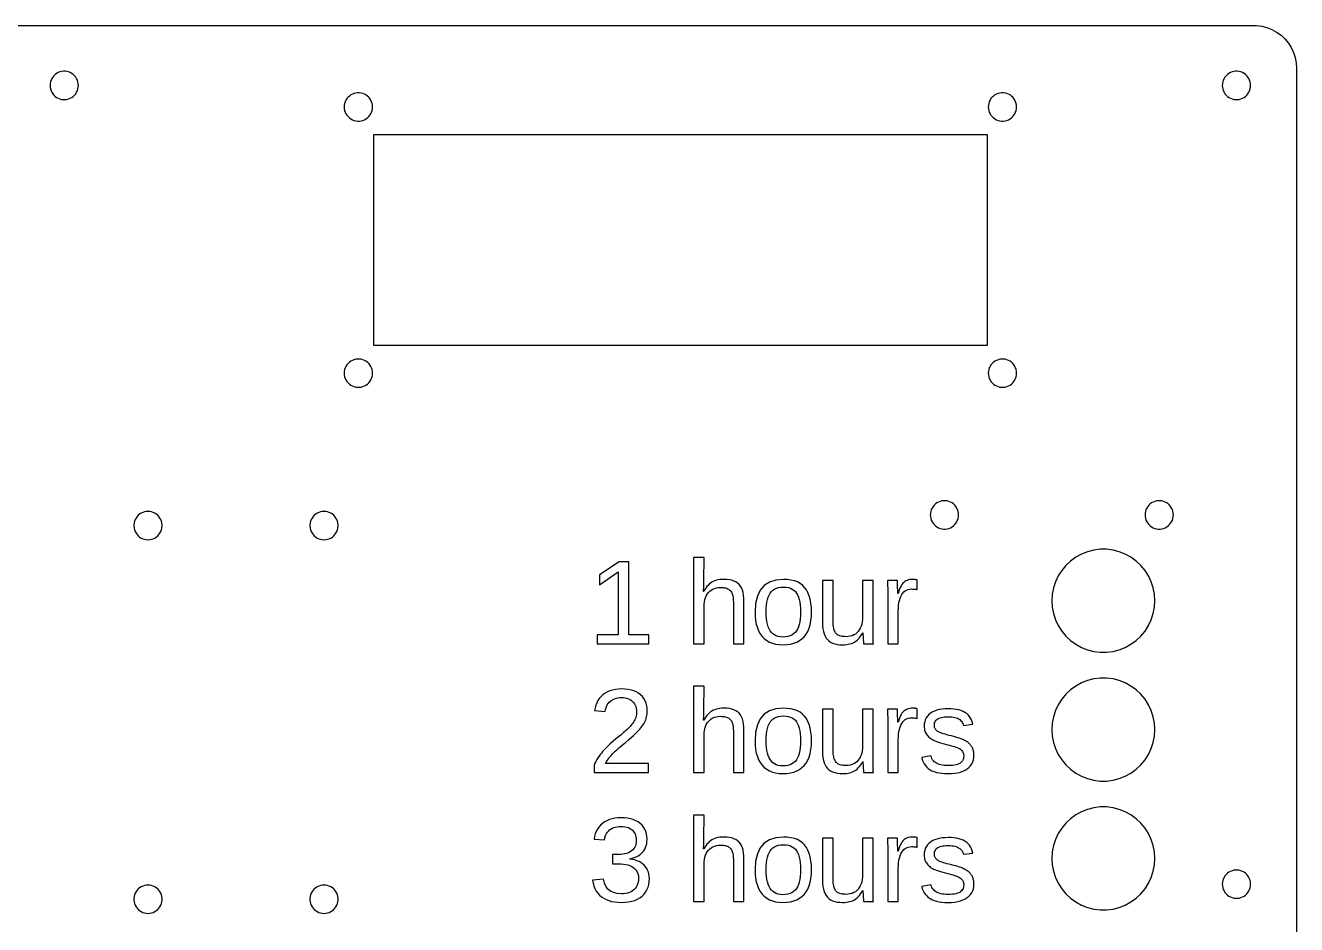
# Model space of a CAD drawing. Extents: x -144 to 144, y -100 to 100.
# Drawn here: x -4.5 to 143.5, y -4.7 to 100 of the extents above; entities that cross this region are included whole.
import ezdxf

# ---------------------------------------------------------------- set-up
doc = ezdxf.new("R2010")
doc.units = 0
doc.layers.get('0').update_dxf_attribs({"linetype": 'CONTINUOUS'})

msp = doc.modelspace()

# ---------------------------------------------------------------- linework, layer by layer
at = {"color": 7}
for points in [[(-138.814, 99.9901), (138.814, 99.9901), (139.437, 99.9114), (140.045, 99.7553), (140.629, 99.5241), (141.179, 99.2216), (141.687, 98.8526), (142.145, 98.4227), (142.545, 97.9389), (142.882, 97.4088), (143.149, 96.8406), (143.343, 96.2434), (143.461, 95.6267), (143.5, 95), (143.5, -95)], [(0.309174, 91.3792), (0.509872, 91.4308), (0.70253, 91.507), (0.884109, 91.6069), (1.05174, 91.7287), (1.20279, 91.8705), (1.33487, 92.0302), (1.44589, 92.2051), (1.53412, 92.3926), (1.59816, 92.5897), (1.63698, 92.7932), (1.64999, 93), (1.63698, 93.2068), (1.59816, 93.4103), (1.53412, 93.6074), (1.44589, 93.7949), (1.33487, 93.9698), (1.20279, 94.1295), (1.05174, 94.2713), (0.884109, 94.3931), (0.70253, 94.493), (0.509872, 94.5692), (0.309174, 94.6208), (0.103592, 94.6467), (-0.103592, 94.6467), (-0.309174, 94.6208), (-0.509872, 94.5692), (-0.70253, 94.493), (-0.884109, 94.3931), (-1.05174, 94.2713), (-1.20279, 94.1295), (-1.33487, 93.9698), (-1.44589, 93.7949), (-1.53412, 93.6074), (-1.59816, 93.4103), (-1.63698, 93.2068), (-1.64999, 93), (-1.63698, 92.7932), (-1.59816, 92.5897), (-1.53412, 92.3926), (-1.44589, 92.2051), (-1.33487, 92.0302), (-1.20279, 91.8705), (-1.05174, 91.7287), (-0.884109, 91.6069), (-0.70253, 91.507), (-0.509872, 91.4308), (-0.309174, 91.3792), (-0.103592, 91.3532), (0.103592, 91.3532), (0.309174, 91.3792)], [(136.809, 91.3792), (137.01, 91.4308), (137.203, 91.507), (137.384, 91.6069), (137.552, 91.7287), (137.703, 91.8705), (137.835, 92.0302), (137.946, 92.2051), (138.034, 92.3926), (138.098, 92.5897), (138.137, 92.7932), (138.15, 93), (138.137, 93.2068), (138.098, 93.4103), (138.034, 93.6074), (137.946, 93.7949), (137.835, 93.9698), (137.703, 94.1295), (137.552, 94.2713), (137.384, 94.3931), (137.203, 94.493), (137.01, 94.5692), (136.809, 94.6208), (136.604, 94.6467), (136.396, 94.6467), (136.191, 94.6208), (135.99, 94.5692), (135.797, 94.493), (135.616, 94.3931), (135.448, 94.2713), (135.297, 94.1295), (135.165, 93.9698), (135.054, 93.7949), (134.966, 93.6074), (134.902, 93.4103), (134.863, 93.2068), (134.85, 93), (134.863, 92.7932), (134.902, 92.5897), (134.966, 92.3926), (135.054, 92.2051), (135.165, 92.0302), (135.297, 91.8705), (135.448, 91.7287), (135.616, 91.6069), (135.797, 91.507), (135.99, 91.4308), (136.191, 91.3792), (136.396, 91.3532), (136.604, 91.3532), (136.809, 91.3792)], [(34.5592, 88.8792), (34.7599, 88.9308), (34.9525, 89.007), (35.1341, 89.1069), (35.3018, 89.2287), (35.4528, 89.3705), (35.5849, 89.5302), (35.6959, 89.7051), (35.7841, 89.8926), (35.8482, 90.0897), (35.887, 90.2932), (35.9, 90.5), (35.887, 90.7068), (35.8482, 90.9103), (35.7841, 91.1074), (35.6959, 91.2949), (35.5849, 91.4698), (35.4528, 91.6295), (35.3018, 91.7713), (35.1341, 91.8931), (34.9525, 91.993), (34.7599, 92.0692), (34.5592, 92.1208), (34.3536, 92.1467), (34.1464, 92.1467), (33.9408, 92.1208), (33.7401, 92.0692), (33.5475, 91.993), (33.3659, 91.8931), (33.1983, 91.7713), (33.0472, 91.6295), (32.9151, 91.4698), (32.8041, 91.2949), (32.7159, 91.1074), (32.6518, 90.9103), (32.613, 90.7068), (32.6, 90.5), (32.613, 90.2932), (32.6518, 90.0897), (32.7159, 89.8926), (32.8041, 89.7051), (32.9151, 89.5302), (33.0472, 89.3705), (33.1983, 89.2287), (33.3659, 89.1069), (33.5475, 89.007), (33.7401, 88.9308), (33.9408, 88.8792), (34.1464, 88.8532), (34.3536, 88.8532), (34.5592, 88.8792)], [(109.559, 88.8792), (109.76, 88.9308), (109.953, 89.007), (110.134, 89.1069), (110.302, 89.2287), (110.453, 89.3705), (110.585, 89.5302), (110.696, 89.7051), (110.784, 89.8926), (110.848, 90.0897), (110.887, 90.2932), (110.9, 90.5), (110.887, 90.7068), (110.848, 90.9103), (110.784, 91.1074), (110.696, 91.2949), (110.585, 91.4698), (110.453, 91.6295), (110.302, 91.7713), (110.134, 91.8931), (109.953, 91.993), (109.76, 92.0692), (109.559, 92.1208), (109.354, 92.1467), (109.146, 92.1467), (108.941, 92.1208), (108.74, 92.0692), (108.547, 91.993), (108.366, 91.8931), (108.198, 91.7713), (108.047, 91.6295), (107.915, 91.4698), (107.804, 91.2949), (107.716, 91.1074), (107.652, 90.9103), (107.613, 90.7068), (107.6, 90.5), (107.613, 90.2932), (107.652, 90.0897), (107.716, 89.8926), (107.804, 89.7051), (107.915, 89.5302), (108.047, 89.3705), (108.198, 89.2287), (108.366, 89.1069), (108.547, 89.007), (108.74, 88.9308), (108.941, 88.8792), (109.146, 88.8532), (109.354, 88.8532), (109.559, 88.8792)], [(107.5, 87.25), (36, 87.25), (36, 62.75), (107.5, 62.75), (107.5, 87.25)], [(34.5592, 57.8792), (34.7599, 57.9308), (34.9525, 58.007), (35.1341, 58.1069), (35.3018, 58.2287), (35.4528, 58.3705), (35.5849, 58.5302), (35.6959, 58.7051), (35.7841, 58.8926), (35.8482, 59.0897), (35.887, 59.2932), (35.9, 59.5), (35.887, 59.7068), (35.8482, 59.9103), (35.7841, 60.1074), (35.6959, 60.2949), (35.5849, 60.4698), (35.4528, 60.6295), (35.3018, 60.7713), (35.1341, 60.8931), (34.9525, 60.993), (34.7599, 61.0692), (34.5592, 61.1208), (34.3536, 61.1468), (34.1464, 61.1468), (33.9408, 61.1208), (33.7401, 61.0692), (33.5475, 60.993), (33.3659, 60.8931), (33.1983, 60.7713), (33.0472, 60.6295), (32.9151, 60.4698), (32.8041, 60.2949), (32.7159, 60.1074), (32.6518, 59.9103), (32.613, 59.7068), (32.6, 59.5), (32.613, 59.2932), (32.6518, 59.0897), (32.7159, 58.8926), (32.8041, 58.7051), (32.9151, 58.5302), (33.0472, 58.3705), (33.1983, 58.2287), (33.3659, 58.1069), (33.5475, 58.007), (33.7401, 57.9308), (33.9408, 57.8792), (34.1464, 57.8533), (34.3536, 57.8533), (34.5592, 57.8792)], [(109.559, 57.8792), (109.76, 57.9308), (109.953, 58.007), (110.134, 58.1069), (110.302, 58.2287), (110.453, 58.3705), (110.585, 58.5302), (110.696, 58.7051), (110.784, 58.8926), (110.848, 59.0897), (110.887, 59.2932), (110.9, 59.5), (110.887, 59.7068), (110.848, 59.9103), (110.784, 60.1074), (110.696, 60.2949), (110.585, 60.4698), (110.453, 60.6295), (110.302, 60.7713), (110.134, 60.8931), (109.953, 60.993), (109.76, 61.0692), (109.559, 61.1208), (109.354, 61.1468), (109.146, 61.1468), (108.941, 61.1208), (108.74, 61.0692), (108.547, 60.993), (108.366, 60.8931), (108.198, 60.7713), (108.047, 60.6295), (107.915, 60.4698), (107.804, 60.2949), (107.716, 60.1074), (107.652, 59.9103), (107.613, 59.7068), (107.6, 59.5), (107.613, 59.2932), (107.652, 59.0897), (107.716, 58.8926), (107.804, 58.7051), (107.915, 58.5302), (108.047, 58.3705), (108.198, 58.2287), (108.366, 58.1069), (108.547, 58.007), (108.74, 57.9308), (108.941, 57.8792), (109.146, 57.8533), (109.354, 57.8533), (109.559, 57.8792)], [(102.809, 41.3792), (103.01, 41.4308), (103.203, 41.507), (103.384, 41.6069), (103.552, 41.7287), (103.703, 41.8705), (103.835, 42.0302), (103.946, 42.2051), (104.034, 42.3926), (104.098, 42.5897), (104.137, 42.7932), (104.15, 43), (104.137, 43.2068), (104.098, 43.4103), (104.034, 43.6074), (103.946, 43.7949), (103.835, 43.9698), (103.703, 44.1295), (103.552, 44.2713), (103.384, 44.3931), (103.203, 44.493), (103.01, 44.5692), (102.809, 44.6208), (102.604, 44.6467), (102.396, 44.6467), (102.191, 44.6208), (101.99, 44.5692), (101.797, 44.493), (101.616, 44.3931), (101.448, 44.2713), (101.297, 44.1295), (101.165, 43.9698), (101.054, 43.7949), (100.966, 43.6074), (100.902, 43.4103), (100.863, 43.2068), (100.85, 43), (100.863, 42.7932), (100.902, 42.5897), (100.966, 42.3926), (101.054, 42.2051), (101.165, 42.0302), (101.297, 41.8705), (101.448, 41.7287), (101.616, 41.6069), (101.797, 41.507), (101.99, 41.4308), (102.191, 41.3792), (102.396, 41.3532), (102.604, 41.3532), (102.809, 41.3792)], [(127.809, 41.3792), (128.01, 41.4308), (128.203, 41.507), (128.384, 41.6069), (128.552, 41.7287), (128.703, 41.8705), (128.835, 42.0302), (128.946, 42.2051), (129.034, 42.3926), (129.098, 42.5897), (129.137, 42.7932), (129.15, 43), (129.137, 43.2068), (129.098, 43.4103), (129.034, 43.6074), (128.946, 43.7949), (128.835, 43.9698), (128.703, 44.1295), (128.552, 44.2713), (128.384, 44.3931), (128.203, 44.493), (128.01, 44.5692), (127.809, 44.6208), (127.604, 44.6467), (127.396, 44.6467), (127.191, 44.6208), (126.99, 44.5692), (126.797, 44.493), (126.616, 44.3931), (126.448, 44.2713), (126.297, 44.1295), (126.165, 43.9698), (126.054, 43.7949), (125.966, 43.6074), (125.902, 43.4103), (125.863, 43.2068), (125.85, 43), (125.863, 42.7932), (125.902, 42.5897), (125.966, 42.3926), (126.054, 42.2051), (126.165, 42.0302), (126.297, 41.8705), (126.448, 41.7287), (126.616, 41.6069), (126.797, 41.507), (126.99, 41.4308), (127.191, 41.3792), (127.396, 41.3532), (127.604, 41.3532), (127.809, 41.3792)], [(9.9568, 40.113), (10.1603, 40.1518), (10.3574, 40.2159), (10.5449, 40.3041), (10.7198, 40.4151), (10.8795, 40.5472), (11.0213, 40.6982), (11.1431, 40.8659), (11.243, 41.0475), (11.3192, 41.2401), (11.3708, 41.4408), (11.3968, 41.6464), (11.3968, 41.8536), (11.3708, 42.0592), (11.3192, 42.2599), (11.243, 42.4525), (11.1431, 42.6341), (11.0213, 42.8017), (10.8795, 42.9528), (10.7198, 43.0849), (10.5449, 43.1959), (10.3574, 43.2841), (10.1603, 43.3482), (9.9568, 43.387), (9.75, 43.4), (9.54321, 43.387), (9.33968, 43.3482), (9.14261, 43.2841), (8.95511, 43.1959), (8.78017, 43.0849), (8.6205, 42.9528), (8.47867, 42.8017), (8.35687, 42.6341), (8.25705, 42.4525), (8.18077, 42.2599), (8.12923, 42.0592), (8.10326, 41.8536), (8.10326, 41.6464), (8.12923, 41.4408), (8.18077, 41.2401), (8.25705, 41.0475), (8.35687, 40.8659), (8.47867, 40.6982), (8.6205, 40.5472), (8.78017, 40.4151), (8.95511, 40.3041), (9.14261, 40.2159), (9.33968, 40.1518), (9.54321, 40.113), (9.75, 40.1), (9.9568, 40.113)], [(30.4568, 40.113), (30.6603, 40.1518), (30.8574, 40.2159), (31.0449, 40.3041), (31.2198, 40.4151), (31.3795, 40.5472), (31.5213, 40.6982), (31.6431, 40.8659), (31.743, 41.0475), (31.8192, 41.2401), (31.8708, 41.4408), (31.8967, 41.6464), (31.8967, 41.8536), (31.8708, 42.0592), (31.8192, 42.2599), (31.743, 42.4525), (31.6431, 42.6341), (31.5213, 42.8017), (31.3795, 42.9528), (31.2198, 43.0849), (31.0449, 43.1959), (30.8574, 43.2841), (30.6603, 43.3482), (30.4568, 43.387), (30.25, 43.4), (30.0432, 43.387), (29.8397, 43.3482), (29.6426, 43.2841), (29.4551, 43.1959), (29.2802, 43.0849), (29.1205, 42.9528), (28.9787, 42.8017), (28.8569, 42.6341), (28.757, 42.4525), (28.6808, 42.2599), (28.6292, 42.0592), (28.6032, 41.8536), (28.6032, 41.6464), (28.6292, 41.4408), (28.6808, 41.2401), (28.757, 41.0475), (28.8569, 40.8659), (28.9787, 40.6982), (29.1205, 40.5472), (29.2802, 40.4151), (29.4551, 40.3041), (29.6426, 40.2159), (29.8397, 40.1518), (30.0432, 40.113), (30.25, 40.1), (30.4568, 40.113)], [(122.124, 27.1063), (122.854, 27.2937), (123.555, 27.571), (124.215, 27.934), (124.825, 28.3769), (125.374, 28.8927), (125.854, 29.4733), (126.258, 30.1095), (126.579, 30.7913), (126.811, 31.5079), (126.953, 32.248), (127, 33), (126.953, 33.752), (126.811, 34.4921), (126.579, 35.2087), (126.258, 35.8905), (125.854, 36.5267), (125.374, 37.1073), (124.825, 37.6231), (124.215, 38.066), (123.555, 38.429), (122.854, 38.7063), (122.124, 38.8937), (121.377, 38.9882), (120.623, 38.9882), (119.876, 38.8937), (119.146, 38.7063), (118.445, 38.429), (117.785, 38.066), (117.175, 37.6231), (116.626, 37.1073), (116.146, 36.5267), (115.742, 35.8905), (115.421, 35.2087), (115.189, 34.4921), (115.047, 33.752), (115, 33), (115.047, 32.248), (115.189, 31.5079), (115.421, 30.7913), (115.742, 30.1095), (116.146, 29.4733), (116.626, 28.8927), (117.175, 28.3769), (117.785, 27.934), (118.445, 27.571), (119.146, 27.2937), (119.876, 27.1063), (120.623, 27.0118), (121.377, 27.0118), (122.124, 27.1063)], [(68.055, 29.038), (65.729, 29.038), (65.729, 37.536), (64.603, 37.536), (62.345, 36.001), (62.345, 34.848), (64.501, 36.369), (64.501, 29.038), (62.067, 29.038), (62.067, 28), (68.055, 28), (68.055, 29.038)], [(74.4975, 32.336), (74.5081, 32.617), (74.54, 32.881), (74.5932, 33.1281), (74.6676, 33.3582), (74.7633, 33.5714), (74.8803, 33.7677), (75.0185, 33.947), (75.1744, 34.1057), (75.3444, 34.2399), (75.5285, 34.3497), (75.7266, 34.4352), (75.9388, 34.4962), (76.1651, 34.5328), (76.4055, 34.545), (76.5658, 34.5414), (76.7158, 34.5305), (76.8555, 34.5125), (76.9849, 34.4872), (77.1041, 34.4547), (77.213, 34.4149), (77.3115, 34.368), (77.4012, 34.3136), (77.4834, 34.2509), (77.558, 34.18), (77.6252, 34.1009), (77.6848, 34.0135), (77.7369, 33.9179), (77.7815, 33.814), (77.8195, 33.6982), (77.8516, 33.5661), (77.8778, 33.4177), (77.8983, 33.2532), (77.9128, 33.0724), (77.9216, 32.8753), (77.9245, 32.662), (77.9245, 28), (79.1515, 28), (79.1515, 32.899), (79.1399, 33.2825), (79.1051, 33.6332), (79.0472, 33.951), (78.966, 34.2358), (78.8617, 34.4878), (78.7342, 34.7068), (78.5835, 34.893), (78.4084, 35.0508), (78.2075, 35.1844), (77.9809, 35.2937), (77.7287, 35.3787), (77.4507, 35.4394), (77.1469, 35.4758), (76.8175, 35.488), (76.5807, 35.4811), (76.3559, 35.4605), (76.1431, 35.4261), (75.9424, 35.3779), (75.7537, 35.3161), (75.5771, 35.2404), (75.4125, 35.151), (75.2575, 35.0471), (75.1089, 34.9276), (74.9669, 34.7925), (74.8313, 34.6416), (74.7022, 34.4751), (74.5796, 34.2929), (74.4635, 34.095), (74.4425, 34.095), (74.4735, 34.6), (74.4897, 34.9705), (74.497, 35.331), (74.4975, 38.048), (73.2765, 38.048), (73.2765, 28), (74.4975, 28), (74.4975, 32.336)], [(84.1421, 27.8913), (84.5574, 27.949), (84.9413, 28.0452), (85.2939, 28.1799), (85.6151, 28.3531), (85.905, 28.5648), (86.1635, 28.815), (86.389, 29.1048), (86.5798, 29.4348), (86.7359, 29.8049), (86.8574, 30.2151), (86.9441, 30.6656), (86.9961, 31.1562), (87.0135, 31.687), (86.9972, 32.2227), (86.9485, 32.7167), (86.8673, 33.169), (86.7536, 33.5796), (86.6074, 33.9484), (86.4287, 34.2756), (86.2175, 34.561), (85.9722, 34.8069), (85.6905, 35.015), (85.3724, 35.1853), (85.018, 35.3177), (84.6272, 35.4123), (84.2, 35.4691), (83.7365, 35.488), (82.8618, 35.4104), (82.1216, 35.1777), (81.5161, 34.7899), (81.0451, 34.2469), (80.7086, 33.5487), (80.5068, 32.6954), (80.4395, 31.687), (80.4563, 31.1754), (80.5066, 30.6993), (80.5905, 30.2589), (80.7079, 29.854), (80.8589, 29.4847), (81.0434, 29.1511), (81.2615, 28.853), (81.5127, 28.5927), (81.7961, 28.3725), (82.1116, 28.1923), (82.4594, 28.0522), (82.8392, 27.9521), (83.2513, 27.892), (83.6955, 27.872), (84.1421, 27.8913)], [(83.4035, 28.7889), (83.1467, 28.8336), (82.912, 28.9081), (82.6995, 29.0124), (82.509, 29.1464), (82.3407, 29.3103), (82.1945, 29.504), (82.069, 29.7273), (81.9628, 29.9801), (81.8759, 30.2625), (81.8084, 30.5744), (81.7601, 30.9157), (81.7311, 31.2866), (81.7215, 31.687), (81.7313, 32.0977), (81.7607, 32.4761), (81.8096, 32.8221), (81.8782, 33.1358), (81.9664, 33.4172), (82.0741, 33.6663), (82.2015, 33.883), (82.3508, 34.0695), (82.5244, 34.2273), (82.7224, 34.3564), (82.9447, 34.4569), (83.1913, 34.5286), (83.4622, 34.5716), (83.7575, 34.586), (84.0503, 34.5719), (84.318, 34.5298), (84.5604, 34.4594), (84.7777, 34.361), (84.9698, 34.2345), (85.1367, 34.0798), (85.2785, 33.897), (85.3987, 33.6832), (85.5004, 33.4354), (85.5836, 33.1536), (85.6483, 32.8379), (85.6945, 32.4882), (85.7222, 32.1046), (85.7315, 31.687), (85.7218, 31.2744), (85.6929, 30.8942), (85.6446, 30.5464), (85.577, 30.2312), (85.4902, 29.9483), (85.384, 29.6979), (85.2585, 29.48), (85.1105, 29.2927), (84.9368, 29.1342), (84.7373, 29.0045), (84.5122, 28.9037), (84.2613, 28.8316), (83.9848, 28.7884), (83.6825, 28.774), (83.4035, 28.7889)], [(90.8651, 27.8784), (91.0839, 27.8977), (91.2917, 27.9299), (91.4885, 27.9749), (91.6744, 28.0327), (91.8494, 28.1034), (92.0135, 28.187), (92.1693, 28.2863), (92.3197, 28.4038), (92.4647, 28.5394), (92.6043, 28.6931), (92.7384, 28.8649), (92.8672, 29.0549), (92.9904, 29.263), (93.0105, 29.263), (93.0585, 28.0504), (93.0645, 28), (94.2175, 28), (94.2066, 28.1021), (94.1974, 28.245), (94.1898, 28.4286), (94.184, 28.6531), (94.1798, 28.9183), (94.1765, 29.571), (94.1765, 35.36), (92.9555, 35.36), (92.9555, 31.099), (92.945, 30.8017), (92.9137, 30.5236), (92.8616, 30.2646), (92.7886, 30.0247), (92.6947, 29.804), (92.58, 29.6024), (92.4445, 29.42), (92.2908, 29.2595), (92.1218, 29.1237), (91.9376, 29.0125), (91.738, 28.9261), (91.5231, 28.8644), (91.2929, 28.8273), (91.0475, 28.815), (90.8803, 28.8186), (90.725, 28.8294), (90.5816, 28.8473), (90.4502, 28.8725), (90.3307, 28.9048), (90.2231, 28.9443), (90.1275, 28.991), (90.0415, 29.0461), (89.9625, 29.1104), (89.8904, 29.1839), (89.8253, 29.2664), (89.767, 29.3581), (89.7158, 29.459), (89.6714, 29.569), (89.6335, 29.6902), (89.6014, 29.8248), (89.5751, 29.9728), (89.5547, 30.134), (89.5401, 30.3087), (89.5314, 30.4967), (89.5285, 30.698), (89.5285, 35.36), (88.3015, 35.36), (88.3015, 30.461), (88.3129, 30.081), (88.3472, 29.733), (88.4045, 29.417), (88.4846, 29.133), (88.5877, 28.881), (88.7136, 28.661), (88.8625, 28.473), (89.0363, 28.3135), (89.2366, 28.1786), (89.4634, 28.0682), (89.7167, 27.9824), (89.9964, 27.9211), (90.3027, 27.8843), (90.6355, 27.872), (90.8651, 27.8784)], [(97.1204, 31.834), (97.1285, 32.1718), (97.1529, 32.4866), (97.1935, 32.7781), (97.2504, 33.0466), (97.3235, 33.2919), (97.4128, 33.514), (97.5184, 33.713), (97.6394, 33.887), (97.775, 34.0343), (97.9251, 34.1548), (98.0898, 34.2485), (98.2691, 34.3154), (98.463, 34.3556), (98.6714, 34.369), (98.7836, 34.3676), (98.8891, 34.3634), (98.9881, 34.3565), (99.0806, 34.3468), (99.1664, 34.3343), (99.2457, 34.319), (99.3184, 34.301), (99.3184, 35.42), (99.2472, 35.438), (99.1762, 35.4533), (99.1056, 35.4658), (99.0353, 35.4755), (98.9654, 35.4824), (98.8957, 35.4866), (98.8264, 35.488), (98.6362, 35.4809), (98.4586, 35.4597), (98.2936, 35.4244), (98.1414, 35.375), (98.0017, 35.3115), (97.8748, 35.2338), (97.7604, 35.142), (97.6542, 35.031), (97.5516, 34.8956), (97.4526, 34.7359), (97.3572, 34.552), (97.2653, 34.3436), (97.1771, 34.111), (97.0924, 33.854), (97.0654, 33.854), (97.061, 34.0798), (97.0379, 34.7252), (97.0114, 35.36), (95.8584, 35.36), (95.8785, 34.8368), (95.8919, 34.3404), (95.8986, 33.8708), (95.8994, 28), (97.1204, 28), (97.1204, 31.834)], [(122.124, 12.1063), (122.854, 12.2937), (123.555, 12.571), (124.215, 12.934), (124.825, 13.3769), (125.374, 13.8927), (125.854, 14.4733), (126.258, 15.1095), (126.579, 15.7913), (126.811, 16.5079), (126.953, 17.248), (127, 18), (126.953, 18.752), (126.811, 19.4921), (126.579, 20.2088), (126.258, 20.8905), (125.854, 21.5267), (125.374, 22.1073), (124.825, 22.6231), (124.215, 23.066), (123.555, 23.429), (122.854, 23.7063), (122.124, 23.8937), (121.377, 23.9882), (120.623, 23.9882), (119.876, 23.8937), (119.146, 23.7063), (118.445, 23.429), (117.785, 23.066), (117.175, 22.6231), (116.626, 22.1073), (116.146, 21.5267), (115.742, 20.8905), (115.421, 20.2088), (115.189, 19.4921), (115.047, 18.752), (115, 18), (115.047, 17.248), (115.189, 16.5079), (115.421, 15.7913), (115.742, 15.1095), (116.146, 14.4733), (116.626, 13.8927), (117.175, 13.3769), (117.785, 12.934), (118.445, 12.571), (119.146, 12.2937), (119.876, 12.1063), (120.623, 12.0118), (121.377, 12.0118), (122.124, 12.1063)], [(68.044, 14.038), (63.043, 14.038), (63.1065, 14.1748), (63.1806, 14.3131), (63.2652, 14.453), (63.3604, 14.5944), (63.466, 14.7374), (63.5823, 14.8819), (63.709, 15.028), (63.8478, 15.1774), (63.9997, 15.332), (64.1646, 15.4917), (64.3426, 15.6566), (64.5337, 15.8266), (64.7378, 16.0017), (64.955, 16.182), (65.3425, 16.4999), (65.6926, 16.7932), (66.0051, 17.0617), (66.2801, 17.3056), (66.5175, 17.5247), (66.7175, 17.7192), (66.88, 17.889), (67.0189, 18.0467), (67.1477, 18.2043), (67.2663, 18.362), (67.3747, 18.5195), (67.4729, 18.677), (67.5611, 18.8345), (67.639, 18.992), (67.7066, 19.1496), (67.7639, 19.3074), (67.8107, 19.4656), (67.8472, 19.624), (67.8732, 19.7827), (67.8888, 19.9417), (67.894, 20.101), (67.8781, 20.449), (67.8304, 20.7735), (67.7509, 21.0745), (67.6396, 21.3521), (67.4965, 21.6062), (67.3217, 21.8368), (67.115, 22.044), (66.879, 22.2255), (66.6157, 22.379), (66.3251, 22.5046), (66.0071, 22.6024), (65.6617, 22.6721), (65.289, 22.714), (64.889, 22.728), (64.5219, 22.7142), (64.1744, 22.6726), (63.8464, 22.6035), (63.538, 22.5066), (63.2491, 22.3821), (62.9798, 22.2299), (62.73, 22.05), (62.5046, 21.8467), (62.308, 21.6244), (62.14, 21.3829), (62.0007, 21.1223), (61.8901, 20.8427), (61.8082, 20.5439), (61.755, 20.226), (63.002, 20.111), (63.0359, 20.3228), (63.087, 20.5207), (63.1551, 20.7046), (63.2402, 20.8744), (63.3424, 21.0303), (63.4617, 21.1721), (63.598, 21.3), (63.7487, 21.4125), (63.9107, 21.5077), (64.0839, 21.5855), (64.2684, 21.6461), (64.464, 21.6894), (64.6709, 21.7153), (64.889, 21.724), (65.1171, 21.7151), (65.3304, 21.6883), (65.529, 21.6437), (65.7128, 21.5813), (65.882, 21.501), (66.0363, 21.4029), (66.176, 21.287), (66.2991, 21.1552), (66.4033, 21.0089), (66.4885, 20.8481), (66.5548, 20.6728), (66.6021, 20.483), (66.6305, 20.2787), (66.64, 20.06), (66.6345, 19.8953), (66.618, 19.7357), (66.5906, 19.581), (66.5522, 19.4313), (66.5027, 19.2865), (66.4424, 19.1468), (66.371, 19.012), (66.2907, 18.8808), (66.2036, 18.7513), (66.1097, 18.6233), (66.009, 18.4971), (65.9015, 18.3724), (65.7872, 18.2494), (65.666, 18.128), (65.5396, 18.0074), (65.4088, 17.8869), (65.2737, 17.7663), (65.1342, 17.6457), (64.9905, 17.5251), (64.8424, 17.4046), (64.5355, 17.162), (64.2249, 16.9092), (63.9124, 16.6449), (63.598, 16.369), (63.4416, 16.2258), (63.2873, 16.0778), (63.1351, 15.9251), (62.9849, 15.7677), (62.8369, 15.6055), (62.6909, 15.4386), (62.547, 15.267), (62.4073, 15.0892), (62.2738, 14.9037), (62.1465, 14.7106), (62.0255, 14.5099), (61.9108, 14.3016), (61.8023, 14.0856), (61.7, 13.862), (61.7, 13), (68.044, 13), (68.044, 14.038)], [(74.4975, 17.336), (74.5081, 17.617), (74.54, 17.881), (74.5932, 18.1281), (74.6676, 18.3582), (74.7633, 18.5714), (74.8803, 18.7677), (75.0185, 18.947), (75.1744, 19.1057), (75.3444, 19.2399), (75.5285, 19.3497), (75.7266, 19.4352), (75.9388, 19.4962), (76.1651, 19.5328), (76.4055, 19.545), (76.5658, 19.5414), (76.7158, 19.5305), (76.8555, 19.5125), (76.9849, 19.4872), (77.1041, 19.4547), (77.213, 19.4149), (77.3115, 19.368), (77.4012, 19.3136), (77.4834, 19.2509), (77.558, 19.18), (77.6252, 19.1009), (77.6848, 19.0135), (77.7369, 18.9179), (77.7815, 18.814), (77.8195, 18.6982), (77.8516, 18.5661), (77.8778, 18.4177), (77.8983, 18.2532), (77.9128, 18.0724), (77.9216, 17.8753), (77.9245, 17.662), (77.9245, 13), (79.1515, 13), (79.1515, 17.899), (79.1399, 18.2825), (79.1051, 18.6332), (79.0472, 18.951), (78.966, 19.2358), (78.8617, 19.4878), (78.7342, 19.7068), (78.5835, 19.893), (78.4084, 20.0508), (78.2075, 20.1844), (77.9809, 20.2937), (77.7287, 20.3787), (77.4507, 20.4394), (77.1469, 20.4758), (76.8175, 20.488), (76.5807, 20.4811), (76.3559, 20.4605), (76.1431, 20.4261), (75.9424, 20.3779), (75.7537, 20.3161), (75.5771, 20.2404), (75.4125, 20.151), (75.2575, 20.0471), (75.1089, 19.9276), (74.9669, 19.7925), (74.8313, 19.6416), (74.7022, 19.4751), (74.5796, 19.2929), (74.4635, 19.095), (74.4425, 19.095), (74.4735, 19.6), (74.4897, 19.9705), (74.497, 20.331), (74.4975, 23.048), (73.2765, 23.048), (73.2765, 13), (74.4975, 13), (74.4975, 17.336)], [(84.1421, 12.8913), (84.5574, 12.949), (84.9413, 13.0452), (85.2939, 13.1799), (85.6151, 13.3531), (85.905, 13.5648), (86.1635, 13.815), (86.389, 14.1048), (86.5798, 14.4348), (86.7359, 14.8049), (86.8574, 15.2151), (86.9441, 15.6656), (86.9961, 16.1562), (87.0135, 16.687), (86.9972, 17.2227), (86.9485, 17.7167), (86.8673, 18.169), (86.7536, 18.5796), (86.6074, 18.9484), (86.4287, 19.2756), (86.2175, 19.561), (85.9722, 19.8069), (85.6905, 20.015), (85.3724, 20.1853), (85.018, 20.3177), (84.6272, 20.4123), (84.2, 20.4691), (83.7365, 20.488), (82.8618, 20.4104), (82.1216, 20.1777), (81.5161, 19.7899), (81.0451, 19.2469), (80.7086, 18.5487), (80.5068, 17.6954), (80.4395, 16.687), (80.4563, 16.1754), (80.5066, 15.6993), (80.5905, 15.2589), (80.7079, 14.854), (80.8589, 14.4847), (81.0434, 14.1511), (81.2615, 13.853), (81.5127, 13.5927), (81.7961, 13.3725), (82.1116, 13.1923), (82.4594, 13.0522), (82.8392, 12.9521), (83.2513, 12.892), (83.6955, 12.872), (84.1421, 12.8913)], [(83.4035, 13.7889), (83.1467, 13.8336), (82.912, 13.9081), (82.6995, 14.0124), (82.509, 14.1464), (82.3407, 14.3103), (82.1945, 14.504), (82.069, 14.7273), (81.9628, 14.9801), (81.8759, 15.2625), (81.8084, 15.5744), (81.7601, 15.9157), (81.7311, 16.2866), (81.7215, 16.687), (81.7313, 17.0977), (81.7607, 17.4761), (81.8096, 17.8221), (81.8782, 18.1358), (81.9664, 18.4172), (82.0741, 18.6663), (82.2015, 18.883), (82.3508, 19.0695), (82.5244, 19.2273), (82.7224, 19.3564), (82.9447, 19.4569), (83.1913, 19.5286), (83.4622, 19.5716), (83.7575, 19.586), (84.0503, 19.5719), (84.318, 19.5298), (84.5604, 19.4594), (84.7777, 19.361), (84.9698, 19.2345), (85.1367, 19.0798), (85.2785, 18.897), (85.3987, 18.6832), (85.5004, 18.4354), (85.5836, 18.1536), (85.6483, 17.8379), (85.6945, 17.4882), (85.7222, 17.1046), (85.7315, 16.687), (85.7218, 16.2744), (85.6929, 15.8942), (85.6446, 15.5464), (85.577, 15.2312), (85.4902, 14.9483), (85.384, 14.6979), (85.2585, 14.48), (85.1105, 14.2927), (84.9368, 14.1342), (84.7373, 14.0045), (84.5122, 13.9037), (84.2613, 13.8316), (83.9848, 13.7884), (83.6825, 13.774), (83.4035, 13.7889)], [(90.8651, 12.8784), (91.0839, 12.8977), (91.2917, 12.9299), (91.4885, 12.9749), (91.6744, 13.0327), (91.8494, 13.1034), (92.0135, 13.187), (92.1693, 13.2863), (92.3197, 13.4038), (92.4647, 13.5394), (92.6043, 13.6931), (92.7384, 13.8649), (92.8672, 14.0549), (92.9904, 14.263), (93.0105, 14.263), (93.0585, 13.0504), (93.0645, 13), (94.2175, 13), (94.2066, 13.1021), (94.1974, 13.245), (94.1898, 13.4286), (94.184, 13.6531), (94.1798, 13.9183), (94.1765, 14.571), (94.1765, 20.36), (92.9555, 20.36), (92.9555, 16.099), (92.945, 15.8017), (92.9137, 15.5236), (92.8616, 15.2646), (92.7886, 15.0247), (92.6947, 14.804), (92.58, 14.6024), (92.4445, 14.42), (92.2908, 14.2595), (92.1218, 14.1237), (91.9376, 14.0125), (91.738, 13.9261), (91.5231, 13.8644), (91.2929, 13.8273), (91.0475, 13.815), (90.8803, 13.8186), (90.725, 13.8294), (90.5816, 13.8473), (90.4502, 13.8725), (90.3307, 13.9048), (90.2231, 13.9443), (90.1275, 13.991), (90.0415, 14.0461), (89.9625, 14.1104), (89.8904, 14.1839), (89.8253, 14.2664), (89.767, 14.3581), (89.7158, 14.459), (89.6714, 14.569), (89.6335, 14.6902), (89.6014, 14.8248), (89.5751, 14.9728), (89.5547, 15.134), (89.5401, 15.3087), (89.5314, 15.4967), (89.5285, 15.698), (89.5285, 20.36), (88.3015, 20.36), (88.3015, 15.461), (88.3129, 15.081), (88.3472, 14.733), (88.4045, 14.417), (88.4846, 14.133), (88.5877, 13.881), (88.7136, 13.661), (88.8625, 13.473), (89.0363, 13.3135), (89.2366, 13.1786), (89.4634, 13.0682), (89.7167, 12.9824), (89.9964, 12.9211), (90.3027, 12.8843), (90.6355, 12.872), (90.8651, 12.8784)], [(97.1204, 16.834), (97.1285, 17.1718), (97.1529, 17.4866), (97.1935, 17.7781), (97.2504, 18.0466), (97.3235, 18.2919), (97.4128, 18.514), (97.5184, 18.713), (97.6394, 18.887), (97.775, 19.0343), (97.9251, 19.1548), (98.0898, 19.2485), (98.2691, 19.3154), (98.463, 19.3556), (98.6714, 19.369), (98.7836, 19.3676), (98.8891, 19.3634), (98.9881, 19.3565), (99.0806, 19.3468), (99.1664, 19.3343), (99.2457, 19.319), (99.3184, 19.301), (99.3184, 20.42), (99.2472, 20.438), (99.1762, 20.4533), (99.1056, 20.4658), (99.0353, 20.4755), (98.9654, 20.4824), (98.8957, 20.4866), (98.8264, 20.488), (98.6362, 20.4809), (98.4586, 20.4597), (98.2936, 20.4244), (98.1414, 20.375), (98.0017, 20.3115), (97.8748, 20.2338), (97.7604, 20.142), (97.6542, 20.031), (97.5516, 19.8956), (97.4526, 19.7359), (97.3572, 19.552), (97.2653, 19.3436), (97.1771, 19.111), (97.0924, 18.854), (97.0654, 18.854), (97.061, 19.0798), (97.0379, 19.7252), (97.0114, 20.36), (95.8584, 20.36), (95.8785, 19.8368), (95.8919, 19.3404), (95.8986, 18.8708), (95.8994, 13), (97.1204, 13), (97.1204, 16.834)], [(103.33, 12.8834), (103.696, 12.9177), (104.037, 12.9749), (104.352, 13.0549), (104.641, 13.1577), (104.904, 13.2834), (105.142, 13.432), (105.351, 13.6016), (105.527, 13.7906), (105.672, 13.9989), (105.784, 14.2264), (105.865, 14.4733), (105.913, 14.7395), (105.929, 15.025), (105.926, 15.1428), (105.918, 15.2569), (105.904, 15.3672), (105.884, 15.4738), (105.859, 15.5766), (105.828, 15.6757), (105.792, 15.771), (105.751, 15.8629), (105.705, 15.9516), (105.655, 16.0371), (105.6, 16.1196), (105.54, 16.1989), (105.476, 16.275), (105.407, 16.348), (105.332, 16.4185), (105.25, 16.4872), (105.16, 16.554), (105.063, 16.619), (104.959, 16.6822), (104.847, 16.7435), (104.728, 16.803), (104.594, 16.8626), (104.438, 16.9237), (104.26, 16.9864), (104.059, 17.0505), (103.836, 17.1161), (103.591, 17.1833), (103.323, 17.252), (103.043, 17.3212), (102.793, 17.386), (102.571, 17.4464), (102.378, 17.5024), (102.214, 17.554), (102.079, 17.6012), (101.973, 17.644), (101.885, 17.6858), (101.802, 17.73), (101.727, 17.7767), (101.657, 17.8259), (101.595, 17.8775), (101.538, 17.9315), (101.488, 17.988), (101.445, 18.0482), (101.408, 18.1127), (101.378, 18.1816), (101.355, 18.2549), (101.338, 18.3326), (101.328, 18.4146), (101.325, 18.501), (101.333, 18.6398), (101.357, 18.7681), (101.398, 18.886), (101.454, 18.9934), (101.527, 19.0904), (101.616, 19.1769), (101.721, 19.253), (101.843, 19.319), (101.983, 19.375), (102.141, 19.4207), (102.317, 19.4563), (102.511, 19.4817), (102.722, 19.4969), (102.951, 19.502), (103.16, 19.4967), (103.356, 19.4807), (103.54, 19.4541), (103.711, 19.4168), (103.87, 19.3688), (104.016, 19.3102), (104.15, 19.241), (104.271, 19.1618), (104.378, 19.0732), (104.471, 18.9754), (104.549, 18.8683), (104.614, 18.7518), (104.665, 18.6261), (104.701, 18.491), (105.799, 18.627), (105.734, 18.8856), (105.647, 19.1232), (105.538, 19.3398), (105.408, 19.5354), (105.257, 19.7099), (105.084, 19.8635), (104.889, 19.996), (104.674, 20.1095), (104.438, 20.2056), (104.181, 20.2842), (103.905, 20.3454), (103.607, 20.3891), (103.289, 20.4153), (102.951, 20.424), (102.571, 20.4133), (102.218, 20.3813), (101.892, 20.3279), (101.593, 20.2532), (101.321, 20.1572), (101.075, 20.0397), (100.856, 19.901), (100.666, 19.7419), (100.504, 19.5633), (100.372, 19.3653), (100.27, 19.1478), (100.197, 18.911), (100.153, 18.6547), (100.138, 18.379), (100.143, 18.2281), (100.159, 18.0842), (100.184, 17.9472), (100.22, 17.817), (100.267, 17.6938), (100.323, 17.5774), (100.39, 17.468), (100.466, 17.3643), (100.55, 17.2651), (100.642, 17.1704), (100.742, 17.0802), (100.85, 16.9946), (100.966, 16.9135), (101.089, 16.837), (101.229, 16.7625), (101.394, 16.6876), (101.584, 16.6123), (101.799, 16.5366), (102.039, 16.4605), (102.303, 16.3839), (103.473, 16.077), (103.657, 16.0251), (103.825, 15.9692), (103.979, 15.9095), (104.117, 15.846), (104.24, 15.7785), (104.349, 15.7072), (104.442, 15.632), (104.522, 15.5515), (104.589, 15.4645), (104.644, 15.3708), (104.687, 15.2705), (104.718, 15.1636), (104.736, 15.0501), (104.742, 14.93), (104.733, 14.7746), (104.707, 14.6306), (104.662, 14.4982), (104.6, 14.3772), (104.521, 14.2676), (104.423, 14.1696), (104.308, 14.083), (104.174, 14.0082), (104.019, 13.9449), (103.844, 13.8931), (103.648, 13.8528), (103.432, 13.824), (103.195, 13.8067), (102.938, 13.801), (102.696, 13.8066), (102.47, 13.8234), (102.259, 13.8515), (102.064, 13.8908), (101.884, 13.9413), (101.72, 14.003), (101.572, 14.076), (101.438, 14.161), (101.318, 14.2589), (101.212, 14.3696), (101.119, 14.4931), (101.04, 14.6296), (100.975, 14.7789), (100.923, 14.941), (99.845, 14.731), (99.9199, 14.4679), (100.016, 14.2254), (100.134, 14.0036), (100.272, 13.8025), (100.432, 13.622), (100.614, 13.4622), (100.816, 13.323), (101.042, 13.2033), (101.294, 13.1021), (101.571, 13.0193), (101.874, 12.9548), (102.203, 12.9088), (102.558, 12.8812), (102.938, 12.872), (103.33, 12.8834)], [(122.124, -2.89372), (122.854, -2.70633), (123.555, -2.42896), (124.215, -2.06596), (124.825, -1.62308), (125.374, -1.10727), (125.854, -0.526703), (126.258, 0.109482), (126.579, 0.79126), (126.811, 1.50787), (126.953, 2.248), (127, 3), (126.953, 3.75201), (126.811, 4.49214), (126.579, 5.20876), (126.258, 5.89053), (125.854, 6.52672), (125.374, 7.10728), (124.825, 7.62309), (124.215, 8.06598), (123.555, 8.42897), (122.854, 8.70634), (122.124, 8.89374), (121.377, 8.98817), (120.623, 8.98817), (119.876, 8.89374), (119.146, 8.70634), (118.445, 8.42897), (117.785, 8.06598), (117.175, 7.62309), (116.626, 7.10728), (116.146, 6.52672), (115.742, 5.89053), (115.421, 5.20876), (115.189, 4.49214), (115.047, 3.75201), (115, 3), (115.047, 2.248), (115.189, 1.50787), (115.421, 0.79126), (115.742, 0.109482), (116.146, -0.526703), (116.626, -1.10727), (117.175, -1.62308), (117.785, -2.06596), (118.445, -2.42896), (119.146, -2.70633), (119.876, -2.89372), (120.623, -2.98816), (121.377, -2.98816), (122.124, -2.89372)], [(65.3141, -2.11307), (65.7168, -2.06831), (66.0901, -1.99374), (66.434, -1.88931), (66.7484, -1.75505), (67.0334, -1.59094), (67.289, -1.397), (67.5126, -1.1756), (67.7019, -0.929657), (67.8567, -0.659195), (67.9772, -0.364197), (68.0632, -0.044663), (68.1148, 0.299408), (68.132, 0.667999), (68.1198, 0.925278), (68.0831, 1.16971), (68.022, 1.40128), (67.9364, 1.62), (67.8264, 1.82585), (67.6919, 2.01884), (67.533, 2.19899), (67.3524, 2.36295), (67.1524, 2.50684), (66.933, 2.63063), (66.6941, 2.73434), (66.4359, 2.81798), (66.1581, 2.88152), (65.861, 2.92499), (65.861, 2.952), (66.1312, 3.01749), (66.3824, 3.09795), (66.6145, 3.19341), (66.8277, 3.30383), (67.0218, 3.42923), (67.1969, 3.56963), (67.353, 3.72499), (67.4894, 3.8951), (67.6048, 4.07912), (67.6992, 4.27705), (67.7726, 4.48891), (67.825, 4.71469), (67.8565, 4.95438), (67.867, 5.20799), (67.8507, 5.53702), (67.8018, 5.84465), (67.7202, 6.13089), (67.6061, 6.39575), (67.4593, 6.63922), (67.28, 6.8613), (67.068, 7.062), (66.8266, 7.23869), (66.559, 7.3882), (66.2652, 7.51053), (65.9452, 7.60567), (65.599, 7.67363), (65.2266, 7.7144), (64.828, 7.728), (64.4606, 7.71457), (64.1129, 7.67427), (63.7847, 7.60713), (63.4762, 7.51314), (63.1872, 7.39227), (62.9178, 7.24457), (62.668, 7.06999), (62.4426, 6.87175), (62.246, 6.65244), (62.078, 6.41208), (61.9387, 6.15065), (61.8281, 5.86815), (61.7462, 5.56461), (61.693, 5.23999), (62.92, 5.14499), (62.952, 5.35294), (63.001, 5.54703), (63.067, 5.72729), (63.1502, 5.89372), (63.2504, 6.04633), (63.3677, 6.18507), (63.502, 6.31), (63.6515, 6.41983), (63.8136, 6.51277), (63.9884, 6.58881), (64.1758, 6.64795), (64.3759, 6.6902), (64.5886, 6.71555), (64.814, 6.724), (65.0602, 6.71497), (65.2884, 6.68791), (65.4986, 6.64281), (65.6909, 6.57967), (65.8652, 6.49849), (66.0216, 6.39926), (66.16, 6.282), (66.2802, 6.14944), (66.3819, 6.00378), (66.4651, 5.84503), (66.5298, 5.67317), (66.576, 5.48822), (66.6037, 5.29016), (66.613, 5.07899), (66.6017, 4.86609), (66.5677, 4.66682), (66.511, 4.4812), (66.4318, 4.30919), (66.3298, 4.15083), (66.2052, 4.00609), (66.058, 3.875), (65.8902, 3.75958), (65.7039, 3.66193), (65.4991, 3.58203), (65.2758, 3.5199), (65.034, 3.47551), (64.7737, 3.44887), (64.495, 3.43999), (63.828, 3.43999), (63.828, 2.38199), (64.522, 2.38199), (64.8359, 2.37296), (65.128, 2.34583), (65.3983, 2.30063), (65.6467, 2.23734), (65.8733, 2.15598), (66.0781, 2.05652), (66.261, 1.939), (66.4207, 1.8056), (66.5558, 1.65802), (66.6664, 1.49622), (66.7524, 1.32022), (66.8138, 1.13002), (66.8507, 0.925598), (66.863, 0.706985), (66.8522, 0.457504), (66.8199, 0.226181), (66.766, 0.013016), (66.6906, -0.181992), (66.5936, -0.358826), (66.4751, -0.517502), (66.335, -0.658005), (66.1763, -0.780045), (66.0012, -0.883316), (65.8098, -0.967804), (65.6021, -1.03352), (65.3781, -1.08046), (65.1377, -1.10863), (64.881, -1.11801), (64.3865, -1.08339), (63.9573, -0.979553), (63.5934, -0.806503), (63.2949, -0.564209), (63.0616, -0.252701), (62.8936, 0.128036), (62.791, 0.577988), (61.53, 0.462997), (61.5909, 0.109497), (61.6806, -0.218399), (61.799, -0.520706), (61.9462, -0.797409), (62.122, -1.04854), (62.3266, -1.27406), (62.56, -1.47401), (62.8197, -1.64752), (63.1034, -1.79433), (63.4111, -1.91446), (63.7428, -2.00787), (64.0986, -2.0746), (64.4783, -2.11464), (64.882, -2.12799), (65.3141, -2.11307)], [(74.4975, 2.336), (74.5081, 2.61696), (74.54, 2.88097), (74.5932, 3.12805), (74.6676, 3.3582), (74.7633, 3.5714), (74.8803, 3.76767), (75.0185, 3.94699), (75.1744, 4.10565), (75.3444, 4.23988), (75.5285, 4.34973), (75.7266, 4.43515), (75.9388, 4.49617), (76.1651, 4.53279), (76.4055, 4.545), (76.5658, 4.54138), (76.7158, 4.53055), (76.8555, 4.51248), (76.9849, 4.4872), (77.1041, 4.45468), (77.213, 4.41495), (77.3115, 4.368), (77.4012, 4.31358), (77.4834, 4.25093), (77.558, 4.18004), (77.6252, 4.10089), (77.6848, 4.0135), (77.7369, 3.91788), (77.7815, 3.814), (77.8195, 3.69815), (77.8516, 3.56607), (77.8778, 3.41774), (77.8983, 3.25317), (77.9128, 3.07236), (77.9216, 2.87531), (77.9245, 2.66199), (77.9245, -2), (79.1515, -2), (79.1515, 2.89899), (79.1399, 3.28255), (79.1051, 3.63319), (79.0472, 3.95096), (78.966, 4.23581), (78.8617, 4.48776), (78.7342, 4.70683), (78.5835, 4.89299), (78.4084, 5.05084), (78.2075, 5.18442), (77.9809, 5.2937), (77.7287, 5.37871), (77.4507, 5.43942), (77.1469, 5.47585), (76.8175, 5.48799), (76.5807, 5.48111), (76.3559, 5.46048), (76.1431, 5.4261), (75.9424, 5.37794), (75.7537, 5.31606), (75.5771, 5.2404), (75.4125, 5.15099), (75.2575, 5.04715), (75.1089, 4.92764), (74.9669, 4.79247), (74.8313, 4.6416), (74.7022, 4.47507), (74.5796, 4.29288), (74.4635, 4.09499), (74.4425, 4.09499), (74.4735, 4.59999), (74.4897, 4.97046), (74.497, 5.33101), (74.4975, 8.04799), (73.2765, 8.04799), (73.2765, -2), (74.4975, -2), (74.4975, 2.336)], [(84.1421, -2.10875), (84.5574, -2.05101), (84.9413, -1.9548), (85.2939, -1.82008), (85.6151, -1.64688), (85.905, -1.4352), (86.1635, -1.18501), (86.389, -0.895218), (86.5798, -0.565247), (86.7359, -0.195129), (86.8574, 0.215149), (86.9441, 0.665604), (86.9961, 1.15622), (87.0135, 1.687), (86.9972, 2.2227), (86.9485, 2.71671), (86.8673, 3.16899), (86.7536, 3.57956), (86.6074, 3.94843), (86.4287, 4.27556), (86.2175, 4.56099), (85.9722, 4.80693), (85.6905, 5.01503), (85.3724, 5.1853), (85.018, 5.31773), (84.6272, 5.41232), (84.2, 5.46907), (83.7365, 5.48799), (82.8618, 5.41042), (82.1216, 5.1777), (81.5161, 4.78986), (81.0451, 4.24686), (80.7086, 3.54871), (80.5068, 2.69542), (80.4395, 1.687), (80.4563, 1.17535), (80.5066, 0.699326), (80.5905, 0.258865), (80.7079, -0.145981), (80.8589, -0.515259), (81.0434, -0.848923), (81.2615, -1.147), (81.5127, -1.40727), (81.7961, -1.6275), (82.1116, -1.80768), (82.4594, -1.94783), (82.8392, -2.04791), (83.2513, -2.10797), (83.6955, -2.12799), (84.1421, -2.10875)], [(83.4035, -1.21111), (83.1467, -1.16641), (82.912, -1.09192), (82.6995, -0.98764), (82.509, -0.853561), (82.3407, -0.689682), (82.1945, -0.496002), (82.069, -0.272675), (81.9628, -0.019852), (81.8759, 0.262497), (81.8084, 0.574356), (81.7601, 0.915726), (81.7311, 1.28661), (81.7215, 1.687), (81.7313, 2.09769), (81.7607, 2.47606), (81.8096, 2.8221), (81.8782, 3.1358), (81.9664, 3.41719), (82.0741, 3.66626), (82.2015, 3.883), (82.3508, 4.0695), (82.5244, 4.22733), (82.7224, 4.35645), (82.9447, 4.45686), (83.1913, 4.52861), (83.4622, 4.57164), (83.7575, 4.586), (84.0503, 4.57193), (84.318, 4.52975), (84.5604, 4.45944), (84.7777, 4.36101), (84.9698, 4.23447), (85.1367, 4.07979), (85.2785, 3.89699), (85.3987, 3.68315), (85.5004, 3.43536), (85.5836, 3.15361), (85.6483, 2.83789), (85.6945, 2.48822), (85.7222, 2.10458), (85.7315, 1.687), (85.7218, 1.27435), (85.6929, 0.89418), (85.6446, 0.546448), (85.577, 0.231155), (85.4902, -0.051681), (85.384, -0.302063), (85.2585, -0.520004), (85.1105, -0.707321), (84.9368, -0.865799), (84.7373, -0.995483), (84.5122, -1.09633), (84.2613, -1.16838), (83.9848, -1.21159), (83.6825, -1.22601), (83.4035, -1.21111)], [(90.8651, -2.12157), (91.0839, -2.10228), (91.2917, -2.07013), (91.4885, -2.02513), (91.6744, -1.9673), (91.8494, -1.89658), (92.0135, -1.813), (92.1693, -1.71365), (92.3197, -1.59619), (92.4647, -1.4606), (92.6043, -1.30688), (92.7384, -1.13506), (92.8672, -0.945084), (92.9904, -0.737015), (93.0105, -0.737015), (93.0585, -1.94955), (93.0645, -2), (94.2175, -2), (94.2066, -1.8979), (94.1974, -1.75504), (94.1898, -1.57138), (94.184, -1.34694), (94.1798, -1.08174), (94.1765, -0.429001), (94.1765, 5.35999), (92.9555, 5.35999), (92.9555, 1.099), (92.945, 0.801712), (92.9137, 0.52356), (92.8616, 0.264557), (92.7886, 0.024704), (92.6947, -0.196014), (92.58, -0.397583), (92.4445, -0.580002), (92.2908, -0.740524), (92.1218, -0.876328), (91.9376, -0.987457), (91.738, -1.07388), (91.5231, -1.13562), (91.2929, -1.17265), (91.0475, -1.18501), (90.8803, -1.18141), (90.725, -1.17064), (90.5816, -1.15268), (90.4502, -1.12753), (90.3307, -1.09521), (90.2231, -1.05569), (90.1275, -1.009), (90.0415, -0.953857), (89.9625, -0.889572), (89.8904, -0.816147), (89.8253, -0.733582), (89.767, -0.641861), (89.7158, -0.541), (89.6714, -0.431015), (89.6335, -0.309769), (89.6014, -0.175171), (89.5751, -0.027237), (89.5547, 0.134048), (89.5401, 0.308685), (89.5314, 0.496658), (89.5285, 0.697998), (89.5285, 5.35999), (88.3015, 5.35999), (88.3015, 0.460999), (88.3129, 0.080994), (88.3472, -0.267014), (88.4045, -0.583008), (88.4846, -0.867004), (88.5877, -1.119), (88.7136, -1.339), (88.8625, -1.52701), (89.0363, -1.68646), (89.2366, -1.82138), (89.4634, -1.93176), (89.7167, -2.01761), (89.9964, -2.07893), (90.3027, -2.11572), (90.6355, -2.12799), (90.8651, -2.12157)], [(97.1204, 1.834), (97.1285, 2.17184), (97.1529, 2.48656), (97.1935, 2.77814), (97.2504, 3.04657), (97.3235, 3.29185), (97.4128, 3.51399), (97.5184, 3.713), (97.6394, 3.88704), (97.775, 4.0343), (97.9251, 4.15479), (98.0898, 4.2485), (98.2691, 4.31544), (98.463, 4.35561), (98.6714, 4.36899), (98.7836, 4.3676), (98.8891, 4.36343), (98.9881, 4.35651), (99.0806, 4.34679), (99.1664, 4.3343), (99.2457, 4.31903), (99.3184, 4.30099), (99.3184, 5.42), (99.2472, 5.43803), (99.1762, 5.45329), (99.1056, 5.46579), (99.0353, 5.47551), (98.9654, 5.48244), (98.8957, 5.4866), (98.8264, 5.48799), (98.6362, 5.48093), (98.4586, 5.45975), (98.2936, 5.42444), (98.1414, 5.37502), (98.0017, 5.31146), (97.8748, 5.2338), (97.7604, 5.142), (97.6542, 5.03098), (97.5516, 4.89563), (97.4526, 4.73595), (97.3572, 4.55196), (97.2653, 4.34363), (97.1771, 4.11098), (97.0924, 3.85399), (97.0654, 3.85399), (97.061, 4.07979), (97.0379, 4.72522), (97.0114, 5.35999), (95.8584, 5.35999), (95.8785, 4.83681), (95.8919, 4.34039), (95.8986, 3.87077), (95.8994, -2), (97.1204, -2), (97.1204, 1.834)], [(103.33, -2.11656), (103.696, -2.08228), (104.037, -2.02513), (104.352, -1.94514), (104.641, -1.8423), (104.904, -1.71658), (105.142, -1.56801), (105.351, -1.39836), (105.527, -1.2094), (105.672, -1.00113), (105.784, -0.77356), (105.865, -0.526688), (105.913, -0.260498), (105.929, 0.024994), (105.926, 0.142822), (105.918, 0.256912), (105.904, 0.367233), (105.884, 0.473816), (105.859, 0.57663), (105.828, 0.67569), (105.792, 0.770996), (105.751, 0.862854), (105.705, 0.951569), (105.655, 1.03714), (105.6, 1.11957), (105.54, 1.19885), (105.476, 1.27499), (105.407, 1.34799), (105.332, 1.4185), (105.25, 1.48718), (105.16, 1.55402), (105.063, 1.61902), (104.959, 1.68217), (104.847, 1.7435), (104.728, 1.80299), (104.594, 1.86261), (104.438, 1.92372), (104.26, 1.98636), (104.059, 2.05051), (103.836, 2.11615), (103.591, 2.18332), (103.323, 2.252), (103.043, 2.32121), (102.793, 2.38603), (102.571, 2.44644), (102.378, 2.50244), (102.214, 2.55403), (102.079, 2.60121), (101.973, 2.644), (101.885, 2.68579), (101.802, 2.73003), (101.727, 2.77673), (101.657, 2.82587), (101.595, 2.87746), (101.538, 2.9315), (101.488, 2.98799), (101.445, 3.04817), (101.408, 3.11273), (101.378, 3.18164), (101.355, 3.25493), (101.338, 3.33258), (101.328, 3.41461), (101.325, 3.50099), (101.333, 3.63977), (101.357, 3.7681), (101.398, 3.88597), (101.454, 3.99339), (101.527, 4.09038), (101.616, 4.17691), (101.721, 4.25299), (101.843, 4.31905), (101.983, 4.37495), (102.141, 4.42068), (102.317, 4.45625), (102.511, 4.48166), (102.722, 4.49692), (102.951, 4.502), (103.16, 4.49666), (103.356, 4.48068), (103.54, 4.45406), (103.711, 4.41676), (103.87, 4.36884), (104.016, 4.31024), (104.15, 4.241), (104.271, 4.16177), (104.378, 4.07324), (104.471, 3.9754), (104.549, 3.86826), (104.614, 3.75182), (104.665, 3.62605), (104.701, 3.491), (105.799, 3.627), (105.734, 3.88562), (105.647, 4.12323), (105.538, 4.33983), (105.408, 4.5354), (105.257, 4.70995), (105.084, 4.86348), (104.889, 4.99599), (104.674, 5.10954), (104.438, 5.20563), (104.181, 5.28424), (103.905, 5.34538), (103.607, 5.38905), (103.289, 5.41525), (102.951, 5.424), (102.571, 5.41331), (102.218, 5.3813), (101.892, 5.32793), (101.593, 5.25322), (101.321, 5.15715), (101.075, 5.03975), (100.856, 4.90099), (100.666, 4.74185), (100.504, 4.56328), (100.372, 4.36528), (100.27, 4.14784), (100.197, 3.911), (100.153, 3.65471), (100.138, 3.379), (100.143, 3.22815), (100.159, 3.08421), (100.184, 2.94717), (100.22, 2.81703), (100.267, 2.69379), (100.323, 2.57744), (100.39, 2.46799), (100.466, 2.36426), (100.55, 2.26506), (100.642, 2.17038), (100.742, 2.08023), (100.85, 1.99463), (100.966, 1.91354), (101.089, 1.83699), (101.229, 1.7625), (101.394, 1.68761), (101.584, 1.6123), (101.799, 1.53659), (102.039, 1.46046), (102.303, 1.38393), (103.473, 1.077), (103.657, 1.02505), (103.825, 0.969238), (103.979, 0.909546), (104.117, 0.845978), (104.24, 0.778519), (104.349, 0.707199), (104.442, 0.631989), (104.522, 0.551544), (104.589, 0.464478), (104.644, 0.370804), (104.687, 0.270523), (104.718, 0.16362), (104.736, 0.05011), (104.742, -0.070007), (104.733, -0.225418), (104.707, -0.369354), (104.662, -0.501831), (104.6, -0.622818), (104.521, -0.732361), (104.423, -0.830414), (104.308, -0.917007), (104.174, -0.991821), (104.019, -1.05513), (103.844, -1.10693), (103.648, -1.14722), (103.432, -1.17598), (103.195, -1.19325), (102.938, -1.19901), (102.696, -1.19339), (102.47, -1.17656), (102.259, -1.1485), (102.064, -1.10921), (101.884, -1.0587), (101.72, -0.996964), (101.572, -0.924011), (101.438, -0.839005), (101.318, -0.74115), (101.212, -0.630432), (101.119, -0.506866), (101.04, -0.370438), (100.975, -0.221146), (100.923, -0.059006), (99.845, -0.269012), (99.9199, -0.532104), (100.016, -0.774551), (100.134, -0.996353), (100.272, -1.19749), (100.432, -1.37799), (100.614, -1.53783), (100.816, -1.677), (101.042, -1.79666), (101.294, -1.8979), (101.571, -1.98074), (101.874, -2.04515), (102.203, -2.09117), (102.558, -2.11879), (102.938, -2.12799), (103.33, -2.11656)], [(136.809, -1.62077), (137.01, -1.56923), (137.203, -1.49295), (137.384, -1.39313), (137.552, -1.27133), (137.703, -1.1295), (137.835, -0.969833), (137.946, -0.794891), (138.034, -0.607391), (138.098, -0.410324), (138.137, -0.206787), (138.15, 0), (138.137, 0.206787), (138.098, 0.410324), (138.034, 0.607391), (137.946, 0.794891), (137.835, 0.969833), (137.703, 1.1295), (137.552, 1.27133), (137.384, 1.39313), (137.203, 1.49295), (137.01, 1.56923), (136.809, 1.62077), (136.604, 1.64674), (136.396, 1.64674), (136.191, 1.62077), (135.99, 1.56923), (135.797, 1.49295), (135.616, 1.39313), (135.448, 1.27133), (135.297, 1.1295), (135.165, 0.969833), (135.054, 0.794891), (134.966, 0.607391), (134.902, 0.410324), (134.863, 0.206787), (134.85, 0), (134.863, -0.206787), (134.902, -0.410324), (134.966, -0.607391), (135.054, -0.794891), (135.165, -0.969833), (135.297, -1.1295), (135.448, -1.27133), (135.616, -1.39313), (135.797, -1.49295), (135.99, -1.56923), (136.191, -1.62077), (136.396, -1.64674), (136.604, -1.64674), (136.809, -1.62077)], [(9.95679, -3.38696), (10.1603, -3.34814), (10.3574, -3.2841), (10.5449, -3.19588), (10.7198, -3.08485), (10.8795, -2.95277), (11.0213, -2.80173), (11.1431, -2.63409), (11.243, -2.45251), (11.3192, -2.25986), (11.3708, -2.05916), (11.3967, -1.85358), (11.3967, -1.64638), (11.3708, -1.4408), (11.3192, -1.2401), (11.243, -1.04744), (11.1431, -0.86586), (11.0213, -0.698227), (10.8795, -0.54718), (10.7198, -0.4151), (10.5449, -0.304077), (10.3574, -0.215851), (10.1603, -0.15181), (9.95679, -0.112991), (9.74998, -0.099976), (9.5432, -0.112991), (9.33966, -0.15181), (9.14259, -0.215851), (8.95509, -0.304077), (8.78015, -0.4151), (8.62048, -0.54718), (8.47865, -0.698227), (8.35686, -0.86586), (8.25703, -1.04744), (8.18076, -1.2401), (8.12921, -1.4408), (8.10324, -1.64638), (8.10324, -1.85358), (8.12921, -2.05916), (8.18076, -2.25986), (8.25703, -2.45251), (8.35686, -2.63409), (8.47865, -2.80173), (8.62048, -2.95277), (8.78015, -3.08485), (8.95509, -3.19588), (9.14259, -3.2841), (9.33966, -3.34814), (9.5432, -3.38696), (9.74998, -3.39998), (9.95679, -3.38696)], [(30.4568, -3.38698), (30.6603, -3.34816), (30.8574, -3.28412), (31.0449, -3.19589), (31.2198, -3.08487), (31.3795, -2.95279), (31.5213, -2.80174), (31.6431, -2.63411), (31.7429, -2.45253), (31.8192, -2.25987), (31.8708, -2.05917), (31.8967, -1.85359), (31.8967, -1.64639), (31.8708, -1.44081), (31.8192, -1.24011), (31.7429, -1.04745), (31.6431, -0.865875), (31.5213, -0.698242), (31.3795, -0.547195), (31.2198, -0.415115), (31.0449, -0.304092), (30.8574, -0.215866), (30.6603, -0.151825), (30.4568, -0.113007), (30.25, -0.099991), (30.0432, -0.113007), (29.8396, -0.151825), (29.6426, -0.215866), (29.4551, -0.304092), (29.2801, -0.415115), (29.1205, -0.547195), (28.9786, -0.698242), (28.8568, -0.865875), (28.757, -1.04745), (28.6807, -1.24011), (28.6292, -1.44081), (28.6032, -1.64639), (28.6032, -1.85359), (28.6292, -2.05917), (28.6807, -2.25987), (28.757, -2.45253), (28.8568, -2.63411), (28.9786, -2.80174), (29.1205, -2.95279), (29.2801, -3.08487), (29.4551, -3.19589), (29.6426, -3.28412), (29.8396, -3.34816), (30.0432, -3.38698), (30.25, -3.39999), (30.4568, -3.38698)]]:
    msp.add_lwpolyline(points, dxfattribs=at)

doc.saveas('drawing.dxf')
